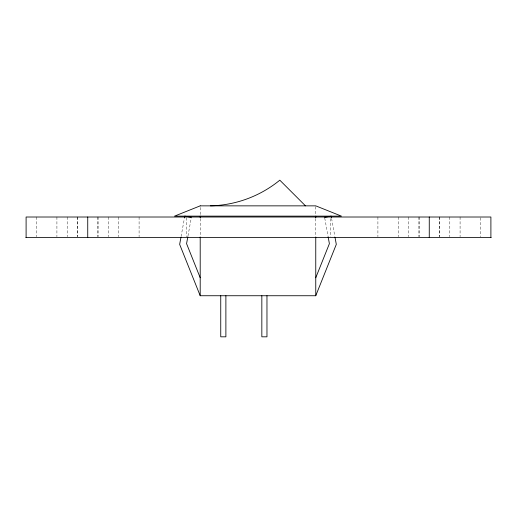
<?xml version="1.0" encoding="UTF-8"?>
<svg xmlns="http://www.w3.org/2000/svg" width="517" height="517" viewBox="0 0 517 517"><rect width="100%" height="100%" fill="white"/><g stroke="black" fill="none" stroke-linecap="round" stroke-linejoin="round"><path stroke-width="0.39" stroke-dasharray="2.58 1.94" d="M181.086 236.528L184.369 218.484M187.981 235.926L191.225 218.096M331.597 218.484L334.874 236.528M324.741 218.096L327.978 235.926M480.623 217.799L480.623 236.76M460.085 217.011L460.085 236.76M449.809 217.011L449.809 236.76M439.54 217.011L439.54 236.76M439.463 217.011L439.463 236.76M419.074 217.011L419.074 236.76M418.996 217.011L418.996 236.76M408.727 217.011L408.727 236.76M398.452 217.011L398.452 236.76M377.908 217.011L377.908 236.76M330.402 218.588L330.402 236.76M315.758 206.645L315.758 215.337M315.758 218.529L315.758 236.14M200.202 207.44L200.202 215.337M200.202 218.529L200.202 236.14M186.598 217.799L186.598 236.76M139.092 217.011L139.092 236.76M118.548 217.011L118.548 236.76M108.273 217.011L108.273 236.76M98.004 217.011L98.004 236.76M97.926 217.011L97.926 236.76M77.537 217.011L77.537 236.76M77.46 217.011L77.46 236.76M67.191 217.011L67.191 236.76M56.915 217.011L56.915 236.76M36.377 217.011L36.377 236.76"/><path stroke-width="0.78" d="M180.944 237.316L179.657 244.379L200.202 295.737L315.758 295.737L336.302 244.379L335.016 237.316M184.511 217.696L184.795 216.132L191.361 217.321M187.839 236.702L186.572 243.681L200.202 277.758M315.758 277.758L329.387 243.681L328.121 236.702M324.598 217.321L331.164 216.132L331.449 217.696M25.85 237.555L491.15 237.555M305.489 205.856L279.807 180.181A113.96 113.96 0 0 1 210.471 205.856M490.898 237.555L490.898 217.011L26.102 217.011L26.102 237.555M429.265 217.011L429.265 237.555M315.758 216.132L315.758 217.728M315.758 236.941L315.758 295.737M266.966 295.737L266.966 336.819L261.835 336.819L261.835 295.737M225.884 295.737L225.884 336.819L220.746 336.819L220.746 295.737M200.202 216.132L200.202 217.728M200.202 236.941L200.202 295.737M87.735 217.011L87.735 237.555M200.202 205.856L174.52 216.132L341.44 216.132L315.758 205.856L200.202 205.856"/></g></svg>
